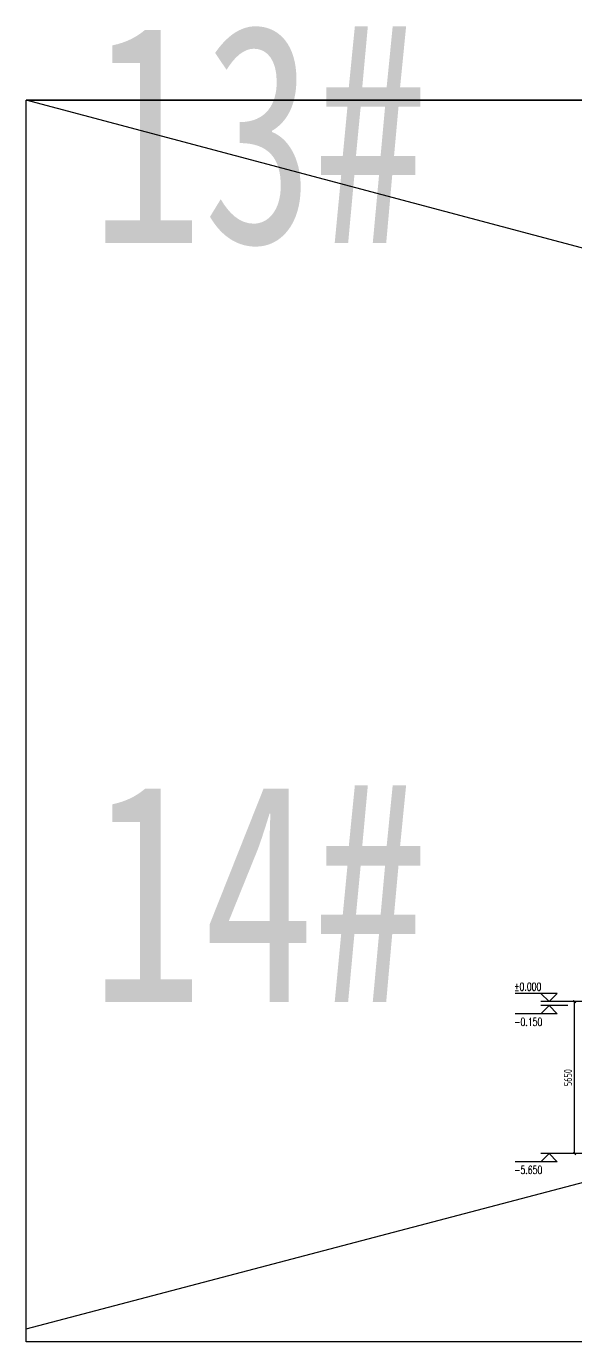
# Model space of a CAD drawing. Extents: x 72637 to 526294, y -245768 to 30884.
# Drawn here: x 114475 to 134893, y -161489 to -112605 of the extents above; entities that cross this region are included whole.
import ezdxf

# ---------------------------------------------------------------- set-up
doc = ezdxf.new("R2010")
doc.units = 0
doc.header["$LTSCALE"] = 10
doc.header["$MEASUREMENT"] = 0
for name, color, linetype in [('01-标注_标高', 200, 'Continuous'), ('01-标注_轴线坐标', 132, 'Continuous'), ('02-TEXT_标注', 130, 'Continuous'), ('A-C_玻璃幕墙', 140, 'Continuous')]:
    doc.layers.add(name, color=color, linetype=linetype)
doc.layers.add('04-不打印_辅助线', color=165, linetype='Continuous', plot=False)
doc.styles.add('_TCH_DIM', font='SIMPLEX', dxfattribs={"bigfont": 'GBCBIG'})
doc.styles.add('_TCH_DIM_T3', font='ROS1', dxfattribs={"width": 0.8, "bigfont": 'JD'})
doc.styles.get("Standard").update_dxf_attribs({"font": 'STXIHEI.TTF', "width": 0.75})
doc.dimstyles.new('_TCH_ARCH&&100', dxfattribs={"dimtxt": 297.5, "dimasz": 100, "dimexe": 250, "dimexo": 300, "dimgap": 100, "dimtad": 1, "dimdec": 0, "dimzin": 0, "dimdsep": 46, "dimtxsty": '_TCH_DIM_T3', "dimblk": 'ARCHTICK', "dimcen": 0.09, "dimclrt": 7, "dimazin": 2, "dimtfac": 1, "dimtdec": 0, "dimtix": 1, "dimtmove": 2, "dimatfit": 3, "dimfxl": 0, "dimtolj": 1, "dimtzin": 0, "dimarcsym": 0})

# ---------------------------------------------------------------- blocks, each defined once
blk = doc.blocks.new('_ArchTick')
at = {"color": 0, "linetype": 'ByBlock', "const_width": 0.4}
blk.add_lwpolyline([(-0.5, -0.5), (0.5, 0.5)], dxfattribs=at)
blk = doc.blocks.new('*D2451')
at = {"layer": '01-标注_轴线坐标', "color": 0, "lineweight": -2, "transparency": 16777216}
for p, q in [((135929, -148849), (134603, -148849)), ((134853, -154499), (134853, -148849)), ((135929, -154499), (134603, -154499))]:
    blk.add_line(p, q, dxfattribs=at)
at = {"layer": 'Defpoints', "color": 0, "transparency": 16777216}
for p in [(134853, -148849), (136229, -148849), (136229, -154499)]:
    blk.add_point(p, dxfattribs=at)
at = {"layer": '01-标注_轴线坐标', "color": 0, "lineweight": -2, "transparency": 16777216, "xscale": 100, "yscale": 100, "zscale": 100}
for p, rotation in [((134853, -148849), 90), ((134853, -154499), 270)]:
    blk.add_blockref('_ArchTick', p, dxfattribs=dict(at, rotation=rotation))
at = {"layer": '01-标注_轴线坐标', "color": 7, "transparency": 16777216, "insert": (134604, -151674), "char_height": 297.5, "attachment_point": 5, "rotation": 90, "style": '_TCH_DIM_T3'}
blk.add_mtext('\\A1;5650', dxfattribs=at)

msp = doc.modelspace()

# ---------------------------------------------------------------- linework, layer by layer
at = {"layer": '01-标注_标高'}
for p, q in [((134202.6, -148548.7), (132637.6, -148548.7)), ((133902.6, -148848.7), (133602.6, -148548.7)), ((133902.6, -148848.7), (134202.6, -148548.7)), ((134602.6, -148848.7), (133602.6, -148848.7)), ((133902.6, -148998.7), (133602.6, -149298.7)), ((134602.6, -148998.7), (133602.6, -148998.7)), ((133902.6, -148998.7), (134202.6, -149298.7)), ((134202.6, -149298.7), (132637.6, -149298.7)), ((134202.6, -154798.7), (132637.6, -154798.7)), ((133902.6, -154498.7), (133602.6, -154798.7)), ((134602.6, -154498.7), (133602.6, -154498.7)), ((133902.6, -154498.7), (134202.6, -154798.7))]:
    msp.add_line(p, q, dxfattribs=at)
at = {"layer": 'A-C_玻璃幕墙'}
msp.add_lwpolyline([(114474.7, -115351.9), (288003.1, -115351.9), (288003.1, -161488.6), (114474.7, -161488.6)], close=True, dxfattribs=at)
for points in [[(288003.1, -115351.9), (114474.7, -115351.9), (288003.1, -115351.9)], [(114474.7, -161012.6), (288003.1, -115351.9)], [(288003.1, -161488.6), (114474.7, -115351.9)]]:
    msp.add_lwpolyline(points, dxfattribs=at)

# ---------------------------------------------------------------- texts
at = {"layer": '02-TEXT_标注', "style": '_TCH_DIM', "width": 0.705882}
for s, p in [('%%P0.000', (132607.6, -148443.7)), ('-0.150', (132607.6, -149753.7)), ('-5.650', (132607.6, -155253.7))]:
    msp.add_text(s, height=297.5, dxfattribs=at).set_placement(p)
at = {"layer": '04-不打印_辅助线', "width": 0.75}
for s, p in [('13#', (116874.4, -120659.9)), ('14#', (116874.4, -148862.8))]:
    msp.add_text(s, height=8155.02, dxfattribs=at).set_placement(p)

# ---------------------------------------------------------------- dimensions: what is measured, and where the dimension line sits
at = {"layer": '01-标注_轴线坐标'}
dim = msp.add_aligned_dim(p1=(136229.5, -154498.7), p2=(136229.5, -148848.7), distance=1376.8, dimstyle='_TCH_ARCH&&100', dxfattribs=at)
dim.commit()
dim.dimension.update_dxf_attribs({"geometry": '*D2451', "text_midpoint": (134603.9, -151673.7)})

doc.saveas('drawing.dxf')
